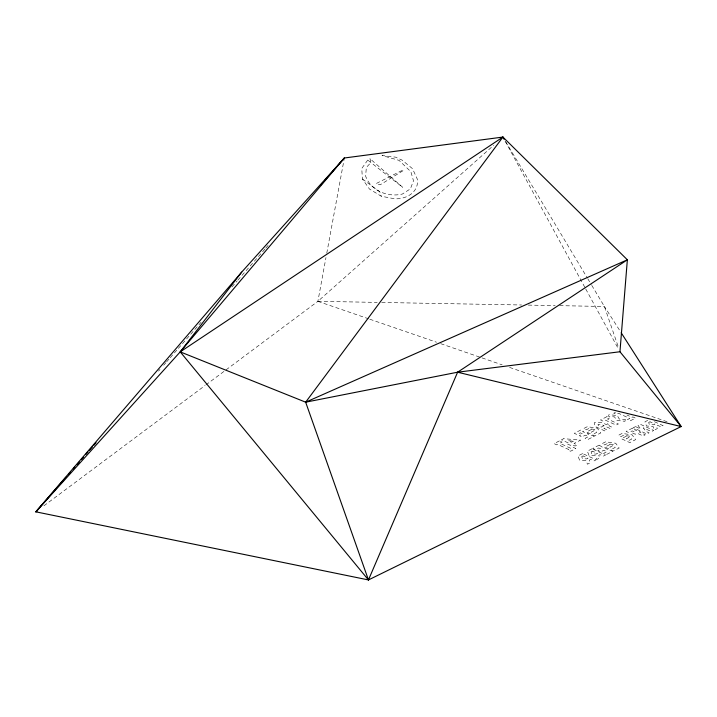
<?xml version="1.0" encoding="UTF-8"?>
<svg xmlns="http://www.w3.org/2000/svg" width="717" height="717" viewBox="0 0 717 717"><rect width="100%" height="100%" fill="white"/><g stroke="black" fill="none" stroke-linecap="round" stroke-linejoin="round"><path stroke-width="0.54" stroke-dasharray="3.58 2.69" d="M205.967 384.859L317.891 301.328L325.966 257.564M326.773 253.182L344.151 159.093M367.722 160.061L361.771 168.495L362.408 178.99L369.461 189.028L381.265 196.234L394.986 198.869A27.667 20.246 17.3 0 0 417.33 179.178L412.517 168.674L402.192 160.178L395.551 157.157L382.009 155.526L399.037 160.357L410.868 171.721L413.485 180.765L410.42 188.831L402.416 194.02C387.96 197.614 370.823 190.731 365.625 176.176L366.342 167.446L370.814 162.642L370.097 158.78L367.722 160.061L402.748 187.334L370.097 158.78M158.52 371.137L159.981 369.452M163.655 365.24L165.86 362.712M166.595 361.87L169.535 358.5M170.27 357.658L177.61 349.233M178.345 348.39L201.119 322.274M231.967 286.89L237.112 280.992M237.847 280.15L265.021 248.987M265.756 248.145L268.696 244.775M368.726 318.85L317.891 301.328L493.717 145.246M43.907 505.817L205.071 385.522M615.5 412.311L613.743 413.207L616.414 414.444L618.601 413.324L629.75 418.477L627.572 419.588L630.234 420.825L635.504 418.136L632.842 416.909L631.982 417.339L626.909 415M647.72 420.386L644.933 421.811L646.501 425.997L653.035 426.427L654.388 430.092L657.301 428.605L656.315 425.988L657.623 425.315L660.877 426.821L663.1 425.683L653.447 421.22M317.891 301.328L377.205 302.386M381.677 302.466L521.573 304.985M528.295 305.101L555.155 305.585M559.627 305.666L604.395 306.473L619.981 330.869M369.784 319.217L436.501 342.215M440.74 343.676L480.982 357.55M482.048 357.917L502.169 364.854M509.581 367.409L668.441 422.179M362.408 178.99L379.786 191.842L381.265 196.234M505.79 141.849L587.196 277.757M587.77 278.716L591.211 284.461M591.785 285.411L604.395 306.473L618.511 347.539M505.064 140.989L585.224 288.028M585.753 289.014L618.359 348.812M625.278 419.651L624.964 421.282L616.521 420.404L614.612 416.935L608.572 416.308L608.912 414.659L617.328 415.546L619.246 419.015L625.278 419.651M402.936 170.763L380.315 184.717L376.111 183.606L401.395 170.771L402.936 170.763M559.359 440.928L554.089 443.617L556.759 444.845L557.611 444.406L568.769 449.559L567.918 449.998L570.58 451.226L575.85 448.546L573.179 447.309L571.001 448.43L559.843 443.276L562.029 442.156L559.359 440.928M563.732 438.67L561.501 439.799L569.164 443.339L567.694 444.092L570.373 445.329L571.852 444.576L575.025 446.046L577.257 444.907L574.075 443.447L580.573 440.13L563.732 438.67M580.734 430.03L574.29 433.319L576.952 434.547L580.322 432.835L582.706 433.937L579.336 435.649L582.007 436.886L585.368 435.165L588.478 436.599L585.108 438.32L587.779 439.548L594.223 436.259L587.599 434.027L588.451 433.597L582.545 431.697L583.405 431.267L580.734 430.03M587.232 426.723L583.584 428.578L586.255 429.815L588.63 428.605L594.716 429.456L596.786 432.369L594.501 433.534L591.391 432.1L594.133 430.702L591.471 429.465L586.497 432.001L594.94 435.9L600.721 432.951L597.279 428.148L587.232 426.723M606.949 416.676L600.514 419.956L603.176 421.184L605.291 420.108L616.145 425.127L618.377 423.989L607.514 418.97L609.611 417.903L606.949 416.676M573.421 441.17L571.395 442.201L568.187 440.722L573.421 441.17M604.028 425.692L601.222 427.117L598.274 425.755L598.086 424.294L601.079 424.33L604.028 425.692M607.559 423.89L606.259 424.554L602.181 422.672L594.375 422.582L594.922 426.373L604.772 430.917L606.994 429.788L603.893 428.354L606.69 426.92L609.8 428.354L612.031 427.224L608.921 425.79L610.221 425.127L607.559 423.89M582.634 453.565L577.983 455.931L579.551 460.126L586.085 460.547L587.447 464.213L590.351 462.734L589.365 460.108L590.683 459.445L593.927 460.941L596.159 459.803L582.634 453.565M592.018 448.779L587.375 451.145L588.944 455.34L595.477 455.761L596.831 459.427L599.744 457.948L598.758 455.322L600.066 454.659L603.32 456.155L605.542 455.017L592.018 448.779M599.179 445.132L592.726 448.412L595.397 449.649L598.758 447.928L601.142 449.03L597.781 450.751L600.443 451.979L603.804 450.267L606.914 451.701L603.553 453.413L606.215 454.641L612.668 451.36L609.997 450.124L609.145 450.563L604.225 447.462L603.373 447.892L599.179 445.132M605.668 441.815L602.029 443.68L604.691 444.907L607.066 443.698L613.152 444.558L615.222 447.462L612.936 448.627L609.826 447.193L612.578 445.795L609.907 444.567L604.933 447.094L613.376 450.993L619.156 448.044L615.724 443.249L605.668 441.815M622.114 433.435L618.466 435.3L621.137 436.528L623.512 435.318L629.598 436.178L631.668 439.082L629.383 440.247L626.273 438.813L629.015 437.415L626.353 436.187L621.379 438.714L629.822 442.613L635.603 439.664L632.161 434.869L622.114 433.435M632.591 428.103L626.129 431.392L628.791 432.62L632.17 430.899L634.554 432.001L632.573 433.014L635.244 434.242L637.216 433.229L643.032 435.918L645.255 434.78L639.447 432.1L640.308 431.661L634.402 429.77L635.253 429.331L632.591 428.103M635.54 426.597L633.299 427.735L646.824 433.982L649.064 432.835L645.856 431.356L643.31 427.834L651.484 431.607L653.716 430.469L640.191 424.222L637.996 425.342L640.595 428.927L635.54 426.597M583.073 455.931L581.702 456.63L582.446 458.647L586.64 458.907L588.012 458.208L583.073 455.931M592.457 451.145L591.086 451.844L591.83 453.861L596.033 454.121L597.404 453.422L592.457 451.145M650.014 421.802L648.643 422.501L649.387 424.527L653.59 424.787L654.962 424.088L650.014 421.802"/><path stroke-width="1.08" d="M37.642 510.495L35.85 511.83L180.227 351.868L305.657 402.183L457.607 372.204L681.15 426.561L619.954 351.751L627.357 259.796L502.922 137.064L344.348 158L241.692 272.11L35.85 511.83L368.457 579.936L681.15 426.561L621.182 332.742M368.457 579.936L457.607 372.204L627.357 259.796L305.657 402.183L368.457 579.936L180.227 351.868L241.692 272.11M305.657 402.183L502.922 137.064L504.069 138.981L502.922 137.064L180.227 351.868L344.348 158L337.743 165.582M35.85 511.83L65.964 477.289M68.904 473.919L70.374 472.234M73.313 468.864L74.783 467.179M76.979 464.652L79.184 462.124M81.388 459.597L83.593 457.07M85.798 454.542L88.003 452.015M89.473 450.33L92.412 446.96M93.873 445.275L96.078 442.748M320.849 184.959L323.044 182.432M324.514 180.747L336.273 167.267M457.607 372.204L619.954 351.751"/></g></svg>
